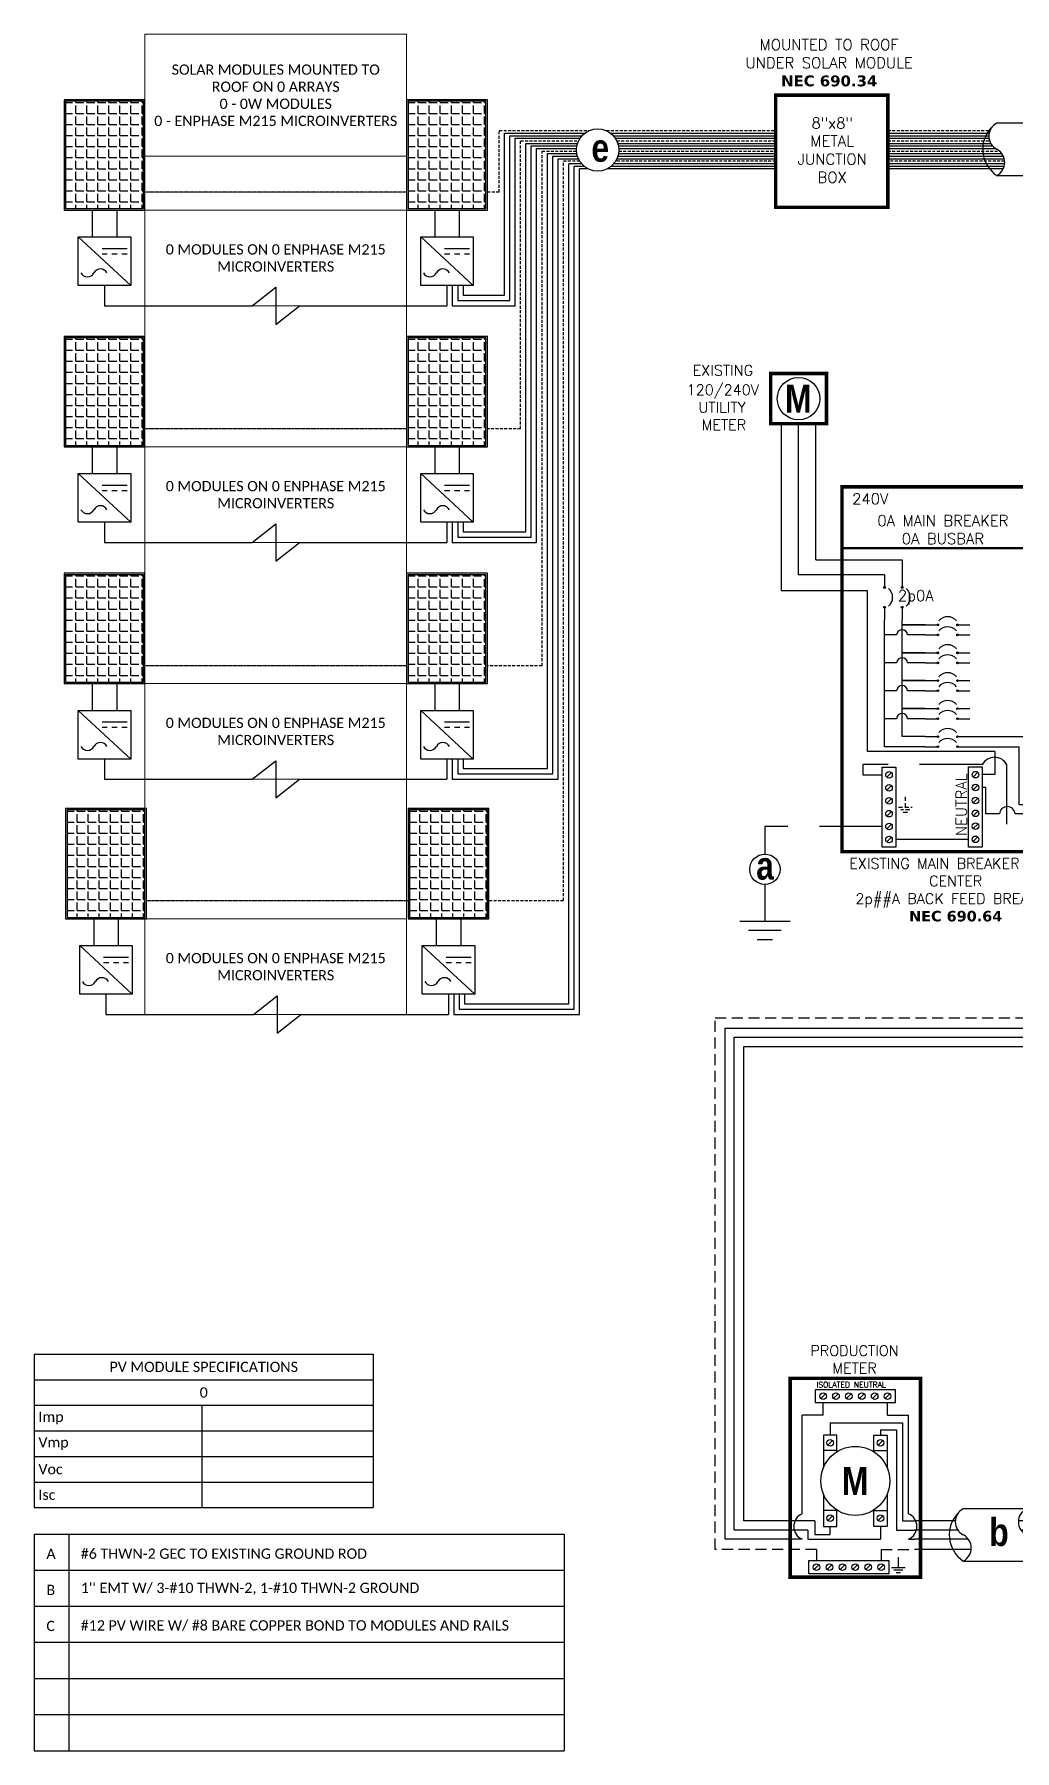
# Model space of a CAD drawing. Header units: feet. Extents: x 24455 to 25064, y 15295 to 15879.
# Drawn here: x 24455 to 24786, y 15295 to 15873 of the extents above; entities that cross this region are included whole.
import ezdxf

# ---------------------------------------------------------------- set-up
doc = ezdxf.new("R2010")
doc.units = ezdxf.units.FT
doc.header["$MEASUREMENT"] = 0
doc.linetypes.add('HIDDEN', pattern=[0.375, 0.25, -0.125])
for name, color, linetype in [('ONE LINE BLOCKS', 7, 'Continuous'), ('TABLES', 7, 'Continuous'), ('TEXT', 7, 'Continuous'), ('Z - TITLEBLOCK TXT', 7, 'Continuous')]:
    doc.layers.add(name, color=color, linetype=linetype)
doc.styles.add('ONE LINE TXT', font='techb___.ttf')
doc.styles.get("Standard").update_dxf_attribs({"font": 'simplex.shx'})

# ---------------------------------------------------------------- blocks, each defined once
blk = doc.blocks.new('*T9')
at = {"layer": 'Defpoints', "color": 8, "linetype": 'ByBlock', "lineweight": 0, "transparency": 16777216}
for p, q in [((0, 0), (88.16, 0)), ((0, 0), (0, -330.21)), ((88.16, 0), (88.16, -330.21)), ((0, -41.08), (88.16, -41.08)), ((0, -59.24), (88.16, -59.24)), ((0, -91.46), (88.16, -91.46)), ((0, -138.99), (88.16, -138.99)), ((0, -171.21), (88.16, -171.21)), ((0, -218.74), (88.16, -218.74)), ((0, -250.97), (88.16, -250.97)), ((0, -297.99), (88.16, -297.99)), ((0, -330.21), (88.16, -330.21))]:
    blk.add_line(p, q, dxfattribs=at)
at = {"color": 0, "linetype": 'Continuous', "transparency": 16777216, "char_height": 3.4544, "width": 83.574, "attachment_point": 5}
for s, insert in [('{\\fCalibri|b0|i0|c0;SOLAR MODULES MOUNTED TO ROOF ON 0 ARRAYS^J0 - 0W MODULES^J0 - ENPHASE M215 MICROINVERTERS', (44.08, -20.54)), ('{\\fCalibri|b0|i0|c0;', (44.08, -50.16)), ('{\\fCalibri|b0|i0|c0;0 MODULES ON 0 ENPHASE M215 MICROINVERTERS', (44.08, -75.35)), ('{\\fCalibri|b0|i0|c0;', (44.08, -115.23)), ('{\\fCalibri|b0|i0|c0;0 MODULES ON 0 ENPHASE M215 MICROINVERTERS', (44.08, -155.1)), ('{\\fCalibri|b0|i0|c0;', (44.08, -194.98)), ('{\\fCalibri|b0|i0|c0;0 MODULES ON 0 ENPHASE M215 MICROINVERTERS', (44.08, -234.86)), ('{\\fCalibri|b0|i0|c0;', (44.08, -274.48)), ('{\\fCalibri|b0|i0|c0;0 MODULES ON 0 ENPHASE M215 MICROINVERTERS', (44.08, -314.1))]:
    blk.add_mtext(s, dxfattribs=dict(at, insert=insert))
blk = doc.blocks.new('M_MAIN BREAKER')
at = {"layer": 'ONE LINE BLOCKS', "linetype": 'Continuous'}
h = blk.add_hatch(color=1, dxfattribs=at)
h.dxf.hatch_style = 1
edge = h.paths.add_edge_path()
edge.add_arc((-12.42, 14.12), 0.0515, 0, 360)
h = blk.add_hatch(color=1, dxfattribs=at)
h.dxf.hatch_style = 1
edge = h.paths.add_edge_path()
edge.add_arc((-11.37, 14.12), 0.0515, 0, 360)
h = blk.add_hatch(color=1, dxfattribs=at)
h.dxf.hatch_style = 1
edge = h.paths.add_edge_path()
edge.add_arc((-12.42, 12.94), 0.0515, 0, 360)
h = blk.add_hatch(color=1, dxfattribs=at)
h.dxf.hatch_style = 1
edge = h.paths.add_edge_path()
edge.add_arc((-11.37, 12.94), 0.0515, 0, 360)
h = blk.add_hatch(color=1, dxfattribs=at)
h.dxf.hatch_style = 1
edge = h.paths.add_edge_path()
edge.add_arc((-9.24, 11.89), 0.0515, 0, 360)
h = blk.add_hatch(color=1, dxfattribs=at)
h.dxf.hatch_style = 1
edge = h.paths.add_edge_path()
edge.add_arc((-9.24, 11.29), 0.0515, 0, 360)
h = blk.add_hatch(color=1, dxfattribs=at)
h.dxf.hatch_style = 1
edge = h.paths.add_edge_path()
edge.add_arc((-8.06, 11.89), 0.0515, 0, 360)
h = blk.add_hatch(color=1, dxfattribs=at)
h.dxf.hatch_style = 1
edge = h.paths.add_edge_path()
edge.add_arc((-8.06, 11.29), 0.0515, 0, 360)
h = blk.add_hatch(color=1, dxfattribs=at)
h.dxf.hatch_style = 1
edge = h.paths.add_edge_path()
edge.add_arc((-9.24, 10.22), 0.0515, 0, 360)
h = blk.add_hatch(color=1, dxfattribs=at)
h.dxf.hatch_style = 1
edge = h.paths.add_edge_path()
edge.add_arc((-8.06, 10.22), 0.0515, 0, 360)
h = blk.add_hatch(color=1, dxfattribs=at)
h.dxf.hatch_style = 1
edge = h.paths.add_edge_path()
edge.add_arc((-9.24, 9.62), 0.0515, 0, 360)
h = blk.add_hatch(color=1, dxfattribs=at)
h.dxf.hatch_style = 1
edge = h.paths.add_edge_path()
edge.add_arc((-8.06, 9.62), 0.0515, 0, 360)
h = blk.add_hatch(color=1, dxfattribs=at)
h.dxf.hatch_style = 1
edge = h.paths.add_edge_path()
edge.add_arc((-9.24, 8.56), 0.0515, 0, 360)
h = blk.add_hatch(color=1, dxfattribs=at)
h.dxf.hatch_style = 1
edge = h.paths.add_edge_path()
edge.add_arc((-8.06, 8.56), 0.0515, 0, 360)
h = blk.add_hatch(color=1, dxfattribs=at)
h.dxf.hatch_style = 1
edge = h.paths.add_edge_path()
edge.add_arc((-9.24, 7.96), 0.0515, 0, 360)
h = blk.add_hatch(color=1, dxfattribs=at)
h.dxf.hatch_style = 1
edge = h.paths.add_edge_path()
edge.add_arc((-8.06, 7.96), 0.0515, 0, 360)
h = blk.add_hatch(color=1, dxfattribs=at)
h.dxf.hatch_style = 1
edge = h.paths.add_edge_path()
edge.add_arc((-9.24, 6.89), 0.0515, 0, 360)
h = blk.add_hatch(color=1, dxfattribs=at)
h.dxf.hatch_style = 1
edge = h.paths.add_edge_path()
edge.add_arc((-9.24, 6.29), 0.0515, 0, 360)
h = blk.add_hatch(color=1, dxfattribs=at)
h.dxf.hatch_style = 1
edge = h.paths.add_edge_path()
edge.add_arc((-8.06, 6.89), 0.0515, 0, 360)
h = blk.add_hatch(color=1, dxfattribs=at)
h.dxf.hatch_style = 1
edge = h.paths.add_edge_path()
edge.add_arc((-8.06, 6.29), 0.0515, 0, 360)
h = blk.add_hatch(color=1, dxfattribs=at)
h.dxf.hatch_style = 1
edge = h.paths.add_edge_path()
edge.add_arc((-9.24, 5.22), 0.0515, 0, 360)
h = blk.add_hatch(color=1, dxfattribs=at)
h.dxf.hatch_style = 1
edge = h.paths.add_edge_path()
edge.add_arc((-8.06, 5.22), 0.0515, 0, 360)
h = blk.add_hatch(color=1, dxfattribs=at)
h.dxf.hatch_style = 1
edge = h.paths.add_edge_path()
edge.add_arc((-9.24, 4.62), 0.0515, 0, 360)
h = blk.add_hatch(color=1, dxfattribs=at)
h.dxf.hatch_style = 1
edge = h.paths.add_edge_path()
edge.add_arc((-8.06, 4.62), 0.0515, 0, 360)
at = {"color": 7, "linetype": 'Continuous'}
for p, q in [((-3.67, 1.71), (-3.67, 5.22)), ((0, 1.71), (-3.67, 1.71))]:
    blk.add_line(p, q, dxfattribs=at)
at = {"color": 10, "linetype": 'Continuous'}
for p, q in [((-4.38, 1.15), (-4.38, 4.62)), ((-3.66, 4.62), (-3.66, 4.62)), ((-3.66, 4.62), (-3.66, 4.62)), ((0, 1.15), (-4.38, 1.15))]:
    blk.add_line(p, q, dxfattribs=at)
at = {"color": 253, "linetype": 'Continuous'}
for p, q in [((-6.38, 2.18), (-6.59, 2.18)), ((-6.38, 0.61), (-6.38, 2.18)), ((-5.56, 0.61), (-6.38, 0.61)), ((0, 0.61), (-4.63, 0.61))]:
    blk.add_line(p, q, dxfattribs=at)
at = {"color": 7, "linetype": 'Continuous'}
blk.add_circle((-19.56, -2.7), 0.906, dxfattribs=at)
at = {"color": 253, "linetype": 'Continuous'}
blk.add_arc((-5.09, 0.58), 0.468, 3.2819, 176.7181, dxfattribs=at)
at = {"layer": 'ONE LINE BLOCKS', "lineweight": 50}
for p, q in [((-19.22, 23.9), (-19.22, 26.89)), ((-19.22, 26.89), (-15.88, 26.89)), ((-15.88, 26.89), (-15.88, 23.9)), ((-15.88, 23.9), (-19.22, 23.9)), ((-14.96, 16.47), (-2.64, 16.47))]:
    blk.add_line(p, q, dxfattribs=at)
at = {"layer": 'ONE LINE BLOCKS', "lineweight": 50, "const_width": 0.21}
for points in [[(-19.22, 23.9), (-19.22, 26.89), (-15.88, 26.89), (-15.88, 23.9)], [(-14.96, -1.65), (-14.96, 20.13), (-2.64, 20.13), (-2.64, -1.65)]]:
    blk.add_lwpolyline(points, close=True, dxfattribs=at)
at = {"layer": 'TEXT', "color": 92, "linetype": 'HIDDEN', "ltscale": 15}
for p, q in [((-13.72, 3.55), (-13.72, 2.94)), ((-6.58, 3.55), (-13.72, 3.55)), ((-5.12, 0), (-5.12, 3.55)), ((-13.72, 2.94), (-12.56, 2.94)), ((0, 0), (-5.12, 0)), ((-12.56, -0.15), (-19.56, -0.15)), ((-19.56, -0.15), (-19.56, -1.8)), ((-19.56, -3.61), (-19.56, -5.8))]:
    blk.add_line(p, q, dxfattribs=at)
at = {"layer": 'TEXT', "color": 92, "linetype": 'Continuous', "ltscale": 15}
blk.add_line((-7.4, -0.92), (-11.75, -0.92), dxfattribs=at)
at = {"layer": 'TEXT', "color": 92, "linetype": 'HIDDEN', "flags": 128}
for points in [[(-11.18, 1.63), (-11.18, 1.01)], [(-11.59, 1.01), (-10.77, 1.01)], [(-10.91, 0.85), (-11.45, 0.85)], [(-11.05, 0.7), (-11.31, 0.7)]]:
    blk.add_lwpolyline(points, dxfattribs=at)
at = {"layer": 'TEXT', "color": 92, "linetype": 'Continuous', "ltscale": 4, "flags": 128}
for points in [[(-21.06, -5.8), (-18.06, -5.8)], [(-18.58, -6.36), (-20.54, -6.36)], [(-19.1, -6.91), (-20.02, -6.91)]]:
    blk.add_lwpolyline(points, dxfattribs=at)
at = {"layer": 'TEXT', "linetype": 'Continuous'}
blk.add_circle((-17.55, 25.39), 1.27, dxfattribs=at)
at = {"layer": 'TEXT', "color": 92, "linetype": 'Continuous', "ltscale": 0.3}
blk.add_arc((-5.85, 3.16), 0.824, 27.6639, 152.3361, dxfattribs=at)
at = {"layer": 'Z - TITLEBLOCK TXT', "color": 253, "linetype": 'Continuous'}
for p, q in [((-18.57, 13.92), (-18.57, 23.9)), ((-13.44, 13.92), (-18.57, 13.92)), ((-13.44, 4.34), (-13.44, 13.92)), ((-5.83, 4.34), (-13.44, 4.34)), ((-5.83, 4.34), (-5.83, 2.95)), ((-5.83, 2.95), (-6.59, 2.95))]:
    blk.add_line(p, q, dxfattribs=at)
at = {"layer": 'Z - TITLEBLOCK TXT', "color": 10, "linetype": 'Continuous'}
for p, q in [((-17.55, 14.87), (-17.55, 23.9)), ((-12.42, 14.87), (-17.55, 14.87)), ((-12.42, 4.62), (-12.42, 12.2)), ((-11.7, 11.29), (-12.42, 11.29)), ((-9.99, 11.29), (-11.04, 11.29)), ((-11.7, 9.62), (-12.42, 9.62)), ((-9.99, 9.62), (-11.04, 9.62)), ((-11.7, 7.96), (-12.42, 7.96)), ((-9.99, 7.96), (-11.04, 7.96)), ((-11.7, 6.29), (-12.42, 6.29)), ((-9.99, 6.29), (-11.04, 6.29)), ((-9.99, 4.62), (-12.42, 4.62)), ((-7.32, 4.62), (-4.38, 4.62))]:
    blk.add_line(p, q, dxfattribs=at)
at = {"layer": 'Z - TITLEBLOCK TXT', "color": 7, "linetype": 'Continuous'}
for p, q in [((-16.52, 15.77), (-16.52, 23.9)), ((-16.52, 15.77), (-11.37, 15.77)), ((-11.37, 15.77), (-11.37, 14.87)), ((-11.37, 11.89), (-11.37, 12.2)), ((-11.37, 10.22), (-11.37, 11.89)), ((-11.37, 11.89), (-9.99, 11.89)), ((-9.99, 11.89), (-11.37, 11.89)), ((-11.37, 8.56), (-11.37, 10.22)), ((-11.37, 10.22), (-9.99, 10.22)), ((-9.99, 10.22), (-11.37, 10.22)), ((-11.37, 6.89), (-11.37, 8.56)), ((-11.37, 8.56), (-9.99, 8.56)), ((-9.99, 8.56), (-11.37, 8.56)), ((-11.37, 5.22), (-11.37, 6.89)), ((-11.37, 6.89), (-9.99, 6.89)), ((-9.99, 6.89), (-11.37, 6.89)), ((-9.99, 5.22), (-11.37, 5.22)), ((-7.32, 5.22), (-3.67, 5.22))]:
    blk.add_line(p, q, dxfattribs=at)
at = {"layer": 'Z - TITLEBLOCK TXT', "color": 1, "linetype": 'Continuous'}
for p, q in [((-12.56, -1.38), (-12.56, 3.4)), ((-12.56, 3.4), (-11.75, 3.4)), ((-11.75, 3.4), (-11.75, -1.38)), ((-7.4, -1.37), (-7.4, 3.41)), ((-7.4, 3.41), (-6.59, 3.41)), ((-6.59, 3.41), (-6.59, -1.37)), ((-11.75, -1.38), (-12.56, -1.38)), ((-6.59, -1.37), (-7.4, -1.37))]:
    blk.add_line(p, q, dxfattribs=at)
at = {"layer": 'Z - TITLEBLOCK TXT', "color": 4, "linetype": 'Continuous'}
for p, q in [((-12.01, 3.07), (-12.29, 2.8)), ((-6.85, 3.09), (-7.13, 2.81)), ((-12.01, 2.3), (-12.29, 2.03)), ((-6.85, 2.32), (-7.13, 2.04)), ((-12.01, 1.53), (-12.29, 1.25)), ((-6.85, 1.55), (-7.13, 1.27)), ((-12.01, 0.76), (-12.29, 0.48)), ((-6.85, 0.78), (-7.13, 0.5)), ((-6.85, 0), (-7.13, -0.27)), ((-12.01, -0.01), (-12.29, -0.29)), ((-12.01, -0.78), (-12.29, -1.06)), ((-6.85, -0.77), (-7.13, -1.04))]:
    blk.add_line(p, q, dxfattribs=at)
at = {"layer": 'Z - TITLEBLOCK TXT', "color": 1, "linetype": 'Continuous', "flags": 128}
for points in [[(-12.42, 14.87), (-12.42, 14.12)], [(-12.42, 14.87), (-12.42, 14.12)], [(-11.37, 14.87), (-11.37, 14.12)], [(-11.37, 14.87), (-11.37, 14.12)], [(-12.42, 12.94), (-12.42, 12.2)], [(-11.37, 12.94), (-11.37, 12.2)], [(-9.99, 11.89), (-9.24, 11.89)], [(-9.99, 11.89), (-9.24, 11.89)], [(-9.99, 11.29), (-9.24, 11.29)], [(-9.99, 11.29), (-9.24, 11.29)], [(-8.06, 11.89), (-7.32, 11.89)], [(-8.06, 11.29), (-7.32, 11.29)], [(-9.99, 10.22), (-9.24, 10.22)], [(-9.99, 10.22), (-9.24, 10.22)], [(-9.99, 9.62), (-9.24, 9.62)], [(-9.99, 9.62), (-9.24, 9.62)], [(-8.06, 10.22), (-7.32, 10.22)], [(-8.06, 9.62), (-7.32, 9.62)], [(-9.99, 8.56), (-9.24, 8.56)], [(-9.99, 8.56), (-9.24, 8.56)], [(-8.06, 8.56), (-7.32, 8.56)], [(-9.99, 7.96), (-9.24, 7.96)], [(-9.99, 7.96), (-9.24, 7.96)], [(-8.06, 7.96), (-7.32, 7.96)], [(-9.99, 6.89), (-9.24, 6.89)], [(-9.99, 6.89), (-9.24, 6.89)], [(-9.99, 6.29), (-9.24, 6.29)], [(-9.99, 6.29), (-9.24, 6.29)], [(-8.06, 6.89), (-7.32, 6.89)], [(-8.06, 6.29), (-7.32, 6.29)], [(-9.99, 5.22), (-9.24, 5.22)], [(-9.99, 5.22), (-9.24, 5.22)], [(-8.06, 5.22), (-7.32, 5.22)], [(-9.99, 4.62), (-9.24, 4.62)], [(-9.99, 4.62), (-9.24, 4.62)], [(-8.06, 4.62), (-7.32, 4.62)]]:
    blk.add_lwpolyline(points, dxfattribs=at)
at = {"layer": 'Z - TITLEBLOCK TXT', "color": 1, "linetype": 'Continuous'}
for centre in [(-12.42, 14.12), (-11.37, 14.12), (-12.42, 12.94), (-11.37, 12.94), (-9.24, 11.89), (-9.24, 11.29), (-8.06, 11.89), (-8.06, 11.29), (-9.24, 10.22), (-8.06, 10.22), (-9.24, 9.62), (-8.06, 9.62), (-9.24, 8.56), (-8.06, 8.56), (-9.24, 7.96), (-8.06, 7.96), (-9.24, 6.89), (-9.24, 6.29), (-8.06, 6.89), (-8.06, 6.29), (-9.24, 5.22), (-8.06, 5.22), (-9.24, 4.62), (-8.06, 4.62)]:
    blk.add_circle(centre, 0.0515, dxfattribs=at)
at = {"layer": 'Z - TITLEBLOCK TXT', "color": 4, "linetype": 'Continuous'}
for centre in [(-12.15, 2.94), (-6.99, 2.95), (-12.15, 2.16), (-6.99, 2.18), (-12.15, 1.39), (-6.99, 1.41), (-12.15, 0.62), (-12.15, -0.15), (-6.99, 0.64), (-6.99, -0.13), (-12.15, -0.92), (-6.99, -0.91)]:
    blk.add_circle(centre, 0.197, dxfattribs=at)
at = {"layer": 'Z - TITLEBLOCK TXT', "color": 1, "linetype": 'Continuous'}
for centre, start, end in [((-12.63, 13.53), 310.3392, 49.6608), ((-11.58, 13.53), 310.3392, 49.6608), ((-8.65, 11.68), 40.3392, 139.6608), ((-8.65, 11.08), 40.3392, 139.6608), ((-8.65, 10.01), 40.3392, 139.6608), ((-8.65, 9.41), 40.3392, 139.6608), ((-8.65, 8.34), 40.3392, 139.6608), ((-8.65, 7.75), 40.3392, 139.6608), ((-8.65, 6.68), 40.3392, 139.6608), ((-8.65, 6.08), 40.3392, 139.6608), ((-8.65, 5.01), 40.3392, 139.6608), ((-8.65, 4.41), 40.3392, 139.6608)]:
    blk.add_arc(centre, 0.697, start, end, dxfattribs=at)
at = {"layer": 'Z - TITLEBLOCK TXT', "color": 10, "linetype": 'Continuous'}
for centre in [(-11.37, 11.27), (-11.37, 9.6), (-11.37, 7.94), (-11.37, 6.27)]:
    blk.add_arc(centre, 0.332, 3.2937, 176.7063, dxfattribs=at)
at = {"layer": 'TABLES', "color": 1, "linetype": 'Continuous'}
blk.add_text('NEUTRAL', height=0.648, rotation=90, dxfattribs=at).set_placement((-7.51, -0.72))
at = {"layer": 'TEXT', "color": 1}
for s, p in [('EXISTING', (-23.87, 26.77)), ('120/240V', (-24.23, 25.6)), ('UTILITY', (-23.53, 24.56)), ('METER', (-23.34, 23.51))]:
    blk.add_text(s, height=0.628, dxfattribs=at).set_placement(p)
at = {"layer": 'TEXT', "color": 1, "attachment_point": 5}
for s, width, gutter_width, heights, insert, char_height in [('240V', 0.1481, 0.75, [0], (-13.27, 19.41), 0.648), ('1∅', 0.1481, 0.75, [0], (-3.58, 19.41), 0.648), ('0A MAIN BREAKER\\P0A BUSBAR', 11.199, 0.75, [0], (-8.93, 17.57), 0.648), ('2p0A', 0.1481, 0.75, [0], (-10.55, 13.53), 0.648), ('EXISTING MAIN BREAKER LOAD CENTER\\P2p##A BACK FEED BREAKER\\P{\\fVerdana|b1|i0|c0|p34;NEC 690.64}', 14.144, 7.17, [12.8], (-8.17, -3.93), 0.6278)]:
    blk.add_mtext_dynamic_manual_height_columns(s, width=width, gutter_width=gutter_width, heights=heights, dxfattribs=dict(at, insert=insert, char_height=char_height))
at = {"layer": 'Z - TITLEBLOCK TXT', "color": 253, "linetype": 'Continuous', "style": 'ONE LINE TXT'}
blk.add_text('M', height=1.66, dxfattribs=at).set_placement((-18.36, 24.56))
at = {"layer": 'Z - TITLEBLOCK TXT', "color": 1, "linetype": 'Continuous', "insert": (-20.08, -1.65), "char_height": 1.6624, "attachment_point": 1, "style": 'ONE LINE TXT'}
blk.add_mtext_dynamic_manual_height_columns('{\\W1;\\C256;a}', width=0.1385, gutter_width=2.13, heights=[0], dxfattribs=at)
blk = doc.blocks.new('*U10')
at = {"color": 155, "true_color": 0x647190}
blk.add_blockref('M_MAIN BREAKER', (0, 0), dxfattribs=at)
blk = doc.blocks.new('*U6')
at = {"color": 7, "linetype": 'Continuous'}
for p, q in [((6.67, 2.43), (2.91, 2.43)), ((2.44, 1.71), (0, 1.71)), ((9.57, 1.71), (6.2, 1.71)), ((2.91, -0.69), (6.67, -0.69))]:
    blk.add_line(p, q, dxfattribs=at)
at = {"color": 10, "linetype": 'Continuous'}
for p, q in [((2.59, 1.15), (0, 1.15)), ((9.57, 1.15), (6.35, 1.15))]:
    blk.add_line(p, q, dxfattribs=at)
at = {"color": 253, "linetype": 'Continuous'}
for p, q in [((3.21, 0.61), (0, 0.61)), ((9.57, 0.61), (6.97, 0.61))]:
    blk.add_line(p, q, dxfattribs=at)
at = {"color": 7, "linetype": 'Continuous'}
for centre, start, end in [((3.94, 0.87), 133.9732, 236.4265), ((5.63, 0.87), 313.9732, 56.4265)]:
    blk.add_arc(centre, 1.87, start, end, dxfattribs=at)
at = {"layer": 'TEXT', "color": 92, "linetype": 'HIDDEN', "ltscale": 15}
for p, q in [((3.37, 0), (0, 0)), ((9.57, 0), (7.14, 0))]:
    blk.add_line(p, q, dxfattribs=at)
at = {"layer": 'Z - TITLEBLOCK TXT', "linetype": 'Continuous'}
for centre, start, end in [((3.31, 1.65), 117.6639, 242.3361), ((7.08, 1.65), 117.6639, 242.3361), ((2.5, 0.09), 297.6639, 62.3361), ((6.26, 0.09), 297.6639, 62.3361)]:
    blk.add_arc(centre, 0.882, start, end, dxfattribs=at)
blk = doc.blocks.new('*T7')
at = {"layer": 'Z - TITLEBLOCK TXT', "color": 0, "lineweight": -2, "transparency": 16777216}
for p, q in [((0, 0), (114.19, 0)), ((0, 0), (0, -51.69)), ((114.19, 0), (114.19, -51.69)), ((0, -8.62), (114.19, -8.62)), ((0, -17.23), (114.19, -17.23)), ((56.41, -17.23), (56.41, -51.69)), ((0, -25.85), (114.19, -25.85)), ((0, -34.46), (114.19, -34.46)), ((0, -43.08), (114.19, -43.08)), ((0, -51.69), (114.19, -51.69))]:
    blk.add_line(p, q, dxfattribs=at)
at = {"layer": 'Z - TITLEBLOCK TXT', "color": 0, "linetype": 'Continuous', "transparency": 16777216, "char_height": 3.4544}
for s, insert, width, attachment_point in [('{\\fCalibri|b0|i0|c0;PV MODULE SPECIFICATIONS', (57.09, -4.31), 111.433, 5), ('{\\fCalibri|b0|i0|c0;0', (57.09, -12.92), 111.433, 5), ('{\\fCalibri|b0|i0|c0;Imp', (1.38, -21.54), 53.6551, 4), ('{\\fCalibri|b0|i0|c0;', (57.78, -21.54), 55.0254, 4), ('{\\fCalibri|b0|i0|c0;Vmp', (1.38, -30.15), 53.6551, 4), ('{\\fCalibri|b0|i0|c0;', (57.78, -30.15), 55.0254, 4), ('{\\fCalibri|b0|i0|c0;Voc', (1.38, -38.77), 53.6551, 4), ('{\\fCalibri|b0|i0|c0;', (57.78, -38.77), 55.0254, 4), ('{\\fCalibri|b0|i0|c0;Isc', (1.38, -47.39), 53.6551, 4), ('{\\fCalibri|b0|i0|c0;', (57.78, -47.39), 55.0254, 4)]:
    blk.add_mtext(s, dxfattribs=dict(at, insert=insert, width=width, attachment_point=attachment_point))
blk = doc.blocks.new('*T8')
at = {"linetype": 'ByBlock', "lineweight": -2, "transparency": 16777216}
for p, q in [((0, 0), (178.52, 0)), ((0, 0), (0, -72.97)), ((11.58, 0), (11.58, -72.97)), ((178.52, 0), (178.52, -72.97)), ((0, -12.11), (178.52, -12.11)), ((0, -24.28), (178.52, -24.28)), ((0, -36.46), (178.52, -36.46)), ((0, -48.64), (178.52, -48.64)), ((0, -60.81), (178.52, -60.81)), ((0, -72.97), (178.52, -72.97))]:
    blk.add_line(p, q, dxfattribs=at)
at = {"color": 0, "linetype": 'Continuous', "transparency": 16777216, "char_height": 3.4544, "attachment_point": 7}
for s, insert, width in [('{\\fCalibri|b0|i0|c0;A', (4.06, -8.36), 3.4544), ('{\\fCalibri|b0|i0|c0;#6 THWN-2 GEC TO EXISTING GROUND ROD', (15.65, -8.36), 158.8095), ('{\\fCalibri|b0|i0|c0;B', (4.06, -20.53), 3.4544), ("{\\fCalibri|b0|i0|c0;1'' EMT W/ 3-#10 THWN-2, 1-#10 THWN-2 GROUND", (15.65, -20.53), 158.8095), ('{\\fCalibri|b0|i0|c0;#12 PV WIRE W/ #8 BARE COPPER BOND TO MODULES AND RAILS', (15.65, -32.71), 158.8095), ('{\\fCalibri|b0|i0|c0;C', (4.06, -32.71), 3.4544), ('{\\fCalibri|b0|i0|c0;', (4.06, -44.89), 3.4544), ('{\\fCalibri|b0|i0|c0;', (15.65, -44.89), 158.8095), ('{\\fCalibri|b0|i0|c0;', (4.06, -57.06), 3.4544), ('{\\fCalibri|b0|i0|c0;', (15.65, -57.06), 158.8095), ('{\\fCalibri|b0|i0|c0;', (4.06, -69.22), 3.4544), ('{\\fCalibri|b0|i0|c0;', (15.65, -69.22), 158.8095)]:
    blk.add_mtext(s, dxfattribs=dict(at, insert=insert, width=width))

msp = doc.modelspace()

# ---------------------------------------------------------------- hatches: boundary and pattern name
at = {"layer": 'ONE LINE BLOCKS', "linetype": 'Continuous'}
h = msp.add_hatch(dxfattribs=at)
h.set_pattern_fill('ANGLE', color=256, scale=13.54666)
h.set_pattern_definition([(0, (24528.955, 3832.2525), (0, 3.7253315), [2.709332, -1.0159995]), (90, (24528.955, 3832.2525), (-3.7253315, 2e-16), [2.709332, -1.0159995])])
h.paths.add_polyline_path([(24465.94, 15850.55), (24465.94, 15814.37), (24492.18, 15814.37), (24492.18, 15850.55)])
h = msp.add_hatch(dxfattribs=at)
h.set_pattern_fill('ANGLE', color=256, scale=13.54666)
h.set_pattern_definition([(0, (24644.3747, 3832.2525), (0, 3.7253315), [2.709332, -1.0159995]), (90, (24644.3747, 3832.2525), (-3.7253315, 2e-16), [2.709332, -1.0159995])])
h.paths.add_polyline_path([(24581.36, 15850.55), (24581.36, 15814.37), (24607.6, 15814.37), (24607.6, 15850.55)])
h = msp.add_hatch(dxfattribs=at)
h.set_pattern_fill('ANGLE', color=256, scale=13.54666)
h.set_pattern_definition([(0, (24528.955, 3752.4993), (0, 3.7253315), [2.709332, -1.0159995]), (90, (24528.955, 3752.4993), (-3.7253315, 2e-16), [2.709332, -1.0159995])])
h.paths.add_polyline_path([(24465.94, 15770.8), (24465.94, 15734.61), (24492.18, 15734.61), (24492.18, 15770.8)])
h = msp.add_hatch(dxfattribs=at)
h.set_pattern_fill('ANGLE', color=256, scale=13.54666)
h.set_pattern_definition([(0, (24644.3747, 3752.4993), (0, 3.7253315), [2.709332, -1.0159995]), (90, (24644.3747, 3752.4993), (-3.7253315, 2e-16), [2.709332, -1.0159995])])
h.paths.add_polyline_path([(24581.36, 15770.8), (24581.36, 15734.61), (24607.6, 15734.61), (24607.6, 15770.8)])
h = msp.add_hatch(dxfattribs=at)
h.set_pattern_fill('ANGLE', color=256, scale=13.54666)
h.set_pattern_definition([(0, (24528.955, 3672.7462), (0, 3.7253315), [2.709332, -1.0159995]), (90, (24528.955, 3672.7462), (-3.7253315, 2e-16), [2.709332, -1.0159995])])
h.paths.add_polyline_path([(24465.94, 15691.04), (24465.94, 15654.86), (24492.18, 15654.86), (24492.18, 15691.04)])
h = msp.add_hatch(dxfattribs=at)
h.set_pattern_fill('ANGLE', color=256, scale=13.54666)
h.set_pattern_definition([(0, (24644.3747, 3672.7462), (0, 3.7253315), [2.709332, -1.0159995]), (90, (24644.3747, 3672.7462), (-3.7253315, 2e-16), [2.709332, -1.0159995])])
h.paths.add_polyline_path([(24581.36, 15691.04), (24581.36, 15654.86), (24607.6, 15654.86), (24607.6, 15691.04)])
h = msp.add_hatch(dxfattribs=at)
h.set_pattern_fill('ANGLE', color=256, scale=13.54666)
h.set_pattern_definition([(0, (24529.464, 3593.502), (0, 3.7253315), [2.709332, -1.0159995]), (90, (24529.464, 3593.502), (-3.7253315, 2e-16), [2.709332, -1.0159995])])
h.paths.add_polyline_path([(24466.45, 15611.8), (24466.45, 15575.62), (24492.69, 15575.62), (24492.69, 15611.8)])
h = msp.add_hatch(dxfattribs=at)
h.set_pattern_fill('ANGLE', color=256, scale=13.54666)
h.set_pattern_definition([(0, (24644.8838, 3593.502), (0, 3.7253315), [2.709332, -1.0159995]), (90, (24644.8838, 3593.502), (-3.7253315, 2e-16), [2.709332, -1.0159995])])
h.paths.add_polyline_path([(24581.87, 15611.8), (24581.87, 15575.62), (24608.11, 15575.62), (24608.11, 15611.8)])

# ---------------------------------------------------------------- linework, layer by layer
at = {"color": 7, "linetype": 'Continuous'}
for p, q in [((24800.98, 15843.18), (24779.74, 15843.18)), ((24779.74, 15825.55), (24800.98, 15825.55)), ((24694.48, 15532.09), (24983.3, 15532.09)), ((24694.48, 15372.32), (24694.48, 15532.09)), ((24723.63, 15405.35), (24723.63, 15401.15)), ((24723.63, 15405.35), (24747.96, 15405.35)), ((24747.96, 15405.35), (24747.96, 15372.32)), ((24718.44, 15372.32), (24694.48, 15372.32)), ((24718.44, 15372.32), (24718.44, 15367.73)), ((24723.63, 15367.73), (24723.63, 15370.39)), ((24747.96, 15372.32), (24752.06, 15372.32)), ((24718.44, 15367.73), (24723.63, 15367.73))]:
    msp.add_line(p, q, dxfattribs=at)
at = {"color": 253, "linetype": 'Continuous'}
for p, q in [((24613.88, 15785.24), (24613.88, 15839.79)), ((24613.88, 15839.79), (24640.88, 15839.79)), ((24649.63, 15839.79), (24705.26, 15839.79)), ((24743.04, 15839.79), (24777.18, 15839.79)), ((24621.09, 15836.34), (24638.46, 15836.34)), ((24621.09, 15705.49), (24621.09, 15836.34)), ((24628.3, 15832.9), (24638.23, 15832.9)), ((24628.3, 15625.73), (24628.3, 15832.9)), ((24652.05, 15836.34), (24705.26, 15836.34)), ((24652.29, 15832.9), (24705.26, 15832.9)), ((24743.04, 15836.34), (24777.7, 15836.34)), ((24743.04, 15832.9), (24781.44, 15832.9)), ((24639.87, 15829.46), (24635.51, 15829.46)), ((24635.51, 15546.49), (24635.51, 15829.46)), ((24705.26, 15829.46), (24650.64, 15829.46)), ((24782.38, 15829.46), (24743.04, 15829.46)), ((24599.89, 15785.24), (24613.88, 15785.24)), ((24599.89, 15705.49), (24621.09, 15705.49)), ((24599.89, 15625.73), (24628.3, 15625.73)), ((24600.4, 15546.49), (24635.51, 15546.49)), ((24688.27, 15538.31), (24977.08, 15538.31)), ((24688.27, 15366.11), (24688.27, 15538.31)), ((24721.21, 15407.95), (24721.21, 15412.04)), ((24742.96, 15407.95), (24742.96, 15412.04)), ((24721.21, 15407.95), (24714.14, 15407.95)), ((24714.14, 15374.72), (24714.14, 15407.95)), ((24742.96, 15407.95), (24750.02, 15407.95)), ((24750.02, 15374.72), (24750.02, 15407.95)), ((24714.14, 15366.11), (24688.27, 15366.11)), ((24750.02, 15366.11), (24752.06, 15366.11))]:
    msp.add_line(p, q, dxfattribs=at)
at = {"color": 10, "linetype": 'Continuous'}
for p, q in [((24615.69, 15783.44), (24615.69, 15838.93)), ((24615.69, 15838.93), (24639.95, 15838.93)), ((24650.56, 15838.93), (24705.26, 15838.93)), ((24743.04, 15838.93), (24777.07, 15838.93)), ((24622.89, 15835.48), (24638.24, 15835.48)), ((24622.89, 15703.69), (24622.89, 15835.48)), ((24630.1, 15832.04), (24638.43, 15832.04)), ((24630.1, 15623.93), (24630.1, 15832.04)), ((24652.08, 15832.04), (24705.26, 15832.04)), ((24652.27, 15835.48), (24705.26, 15835.48)), ((24743.04, 15835.48), (24778.31, 15835.48)), ((24743.04, 15832.04), (24781.95, 15832.04)), ((24640.76, 15828.6), (24637.31, 15828.6)), ((24637.31, 15544.69), (24637.31, 15828.6)), ((24705.26, 15828.6), (24649.75, 15828.6)), ((24782.21, 15828.6), (24743.04, 15828.6)), ((24598.09, 15783.44), (24615.69, 15783.44)), ((24598.09, 15703.69), (24622.89, 15703.69)), ((24598.09, 15623.93), (24630.1, 15623.93)), ((24598.6, 15544.69), (24637.31, 15544.69)), ((24691.31, 15535.27), (24980.12, 15535.27)), ((24691.31, 15369.15), (24691.31, 15535.27)), ((24740.54, 15402.97), (24740.54, 15401.15)), ((24740.54, 15402.97), (24745.98, 15402.97)), ((24745.98, 15402.97), (24745.98, 15369.15)), ((24716.11, 15369.15), (24691.31, 15369.15)), ((24716.11, 15369.15), (24716.11, 15366.11)), ((24740.54, 15370.39), (24740.54, 15366.11)), ((24745.98, 15369.15), (24752.06, 15369.15)), ((24716.11, 15366.11), (24740.54, 15366.11))]:
    msp.add_line(p, q, dxfattribs=at)
at = {"linetype": 'Continuous'}
for p, q in [((24617.49, 15781.64), (24617.49, 15838.06)), ((24617.49, 15838.06), (24639.29, 15838.06)), ((24651.22, 15838.06), (24705.26, 15838.06)), ((24743.04, 15838.06), (24777.12, 15838.06)), ((24624.7, 15834.62), (24638.13, 15834.62)), ((24624.7, 15701.88), (24624.7, 15834.62)), ((24652.38, 15834.62), (24705.26, 15834.62)), ((24743.04, 15834.62), (24779.3, 15834.62)), ((24631.9, 15831.18), (24638.76, 15831.18)), ((24631.9, 15622.13), (24631.9, 15831.18)), ((24642.11, 15827.74), (24639.11, 15827.74)), ((24639.11, 15542.89), (24639.11, 15827.74)), ((24705.26, 15827.74), (24648.41, 15827.74)), ((24651.75, 15831.18), (24705.26, 15831.18)), ((24743.04, 15831.18), (24782.25, 15831.18)), ((24781.88, 15827.74), (24743.04, 15827.74)), ((24474.91, 15813.86), (24474.91, 15804.85)), ((24483.22, 15813.86), (24483.22, 15804.85)), ((24590.33, 15813.86), (24590.33, 15804.85)), ((24598.63, 15813.86), (24598.63, 15804.85)), ((24470.24, 15804.85), (24487.89, 15804.85)), ((24470.24, 15788.46), (24470.24, 15804.85)), ((24470.24, 15804.85), (24487.89, 15788.46)), ((24487.89, 15804.85), (24487.89, 15788.46)), ((24585.66, 15804.85), (24603.3, 15804.85)), ((24585.66, 15788.46), (24585.66, 15804.85)), ((24585.66, 15804.85), (24603.3, 15788.46)), ((24603.3, 15804.85), (24603.3, 15788.46)), ((24487.89, 15788.46), (24470.24, 15788.46)), ((24603.3, 15788.46), (24585.66, 15788.46)), ((24596.28, 15781.64), (24617.49, 15781.64)), ((24474.91, 15734.1), (24474.91, 15725.09)), ((24483.22, 15734.1), (24483.22, 15725.09)), ((24590.33, 15734.1), (24590.33, 15725.09)), ((24598.63, 15734.1), (24598.63, 15725.09)), ((24470.24, 15725.09), (24487.89, 15725.09)), ((24470.24, 15708.7), (24470.24, 15725.09)), ((24470.24, 15725.09), (24487.89, 15708.7)), ((24487.89, 15725.09), (24487.89, 15708.7)), ((24585.66, 15725.09), (24603.3, 15725.09)), ((24585.66, 15708.7), (24585.66, 15725.09)), ((24585.66, 15725.09), (24603.3, 15708.7)), ((24603.3, 15725.09), (24603.3, 15708.7)), ((24487.89, 15708.7), (24470.24, 15708.7)), ((24603.3, 15708.7), (24585.66, 15708.7)), ((24596.28, 15701.88), (24624.7, 15701.88)), ((24474.91, 15654.35), (24474.91, 15645.34)), ((24483.22, 15654.35), (24483.22, 15645.34)), ((24590.33, 15654.35), (24590.33, 15645.34)), ((24598.63, 15654.35), (24598.63, 15645.34)), ((24470.24, 15645.34), (24487.89, 15645.34)), ((24470.24, 15628.95), (24470.24, 15645.34)), ((24470.24, 15645.34), (24487.89, 15628.95)), ((24487.89, 15645.34), (24487.89, 15628.95)), ((24585.66, 15645.34), (24603.3, 15645.34)), ((24585.66, 15628.95), (24585.66, 15645.34)), ((24585.66, 15645.34), (24603.3, 15628.95)), ((24603.3, 15645.34), (24603.3, 15628.95)), ((24487.89, 15628.95), (24470.24, 15628.95)), ((24603.3, 15628.95), (24585.66, 15628.95)), ((24596.28, 15622.13), (24631.9, 15622.13)), ((24475.42, 15575.11), (24475.42, 15566.1)), ((24483.72, 15575.11), (24483.72, 15566.1)), ((24590.84, 15575.11), (24590.84, 15566.1)), ((24599.14, 15575.11), (24599.14, 15566.1)), ((24470.75, 15566.1), (24488.39, 15566.1)), ((24470.75, 15549.7), (24470.75, 15566.1)), ((24470.75, 15566.1), (24488.39, 15549.7)), ((24488.39, 15566.1), (24488.39, 15549.7)), ((24586.17, 15566.1), (24603.81, 15566.1)), ((24586.17, 15549.7), (24586.17, 15566.1)), ((24586.17, 15566.1), (24603.81, 15549.7)), ((24603.81, 15566.1), (24603.81, 15549.7)), ((24488.39, 15549.7), (24470.75, 15549.7)), ((24603.81, 15549.7), (24586.17, 15549.7)), ((24596.79, 15542.89), (24639.11, 15542.89))]:
    msp.add_line(p, q, dxfattribs=at)
at = {"color": 1, "linetype": 'Continuous'}
for p, q in [((24725.9, 15395.96), (24721.36, 15395.96)), ((24738.27, 15395.96), (24742.81, 15395.96)), ((24725.9, 15375.79), (24721.36, 15375.79)), ((24738.27, 15375.79), (24742.81, 15375.79))]:
    msp.add_line(p, q, dxfattribs=at)
at = {"linetype": 'Continuous', "flags": 128}
for points in [[(24465.43, 15851.06), (24465.43, 15813.86), (24492.69, 15813.86), (24492.69, 15851.06), (24465.43, 15851.06)], [(24580.85, 15851.06), (24580.85, 15813.86), (24608.11, 15813.86), (24608.11, 15851.06), (24580.85, 15851.06)], [(24465.43, 15771.31), (24465.43, 15734.1), (24492.69, 15734.1), (24492.69, 15771.31), (24465.43, 15771.31)], [(24580.85, 15771.31), (24580.85, 15734.1), (24608.11, 15734.1), (24608.11, 15771.31), (24580.85, 15771.31)], [(24465.43, 15691.55), (24465.43, 15654.35), (24492.69, 15654.35), (24492.69, 15691.55), (24465.43, 15691.55)], [(24580.85, 15691.55), (24580.85, 15654.35), (24608.11, 15654.35), (24608.11, 15691.55), (24580.85, 15691.55)], [(24465.94, 15612.31), (24465.94, 15575.11), (24493.2, 15575.11), (24493.2, 15612.31), (24465.94, 15612.31)], [(24581.36, 15612.31), (24581.36, 15575.11), (24608.62, 15575.11), (24608.62, 15612.31), (24581.36, 15612.31)]]:
    msp.add_lwpolyline(points, dxfattribs=at)
for points in [[(24465.94, 15850.55), (24465.94, 15814.37), (24492.18, 15814.37), (24492.18, 15850.55)], [(24581.36, 15850.55), (24581.36, 15814.37), (24607.6, 15814.37), (24607.6, 15850.55)], [(24465.94, 15770.8), (24465.94, 15734.61), (24492.18, 15734.61), (24492.18, 15770.8)], [(24581.36, 15770.8), (24581.36, 15734.61), (24607.6, 15734.61), (24607.6, 15770.8)], [(24465.94, 15691.04), (24465.94, 15654.86), (24492.18, 15654.86), (24492.18, 15691.04)], [(24581.36, 15691.04), (24581.36, 15654.86), (24607.6, 15654.86), (24607.6, 15691.04)], [(24466.45, 15611.8), (24466.45, 15575.62), (24492.69, 15575.62), (24492.69, 15611.8)], [(24581.87, 15611.8), (24581.87, 15575.62), (24608.11, 15575.62), (24608.11, 15611.8)]]:
    msp.add_lwpolyline(points, close=True, dxfattribs=at)
at = {"color": 7, "linetype": 'Continuous'}
msp.add_circle((24645.26, 15834.14), 7.14, dxfattribs=at)
msp.add_arc((24785.59, 15834.36), 10.58, 133.97324, 236.42648, dxfattribs=at)
at = {"color": 253, "linetype": 'Continuous'}
for centre, start, end in [((24716.06, 15370.41), 113.9997, 246.0003), ((24748.11, 15370.41), 293.9997, 66.0003)]:
    msp.add_arc(centre, 4.71, start, end, dxfattribs=at)
at = {"layer": 'ONE LINE BLOCKS', "lineweight": 50, "const_width": 1.19}
for points in [[(24743.04, 15814.82), (24705.26, 15814.82), (24705.26, 15852.6), (24743.04, 15852.6)], [(24710.13, 15353.36), (24710.13, 15420.33), (24754.04, 15420.33), (24754.04, 15353.36)]]:
    msp.add_lwpolyline(points, close=True, dxfattribs=at)
at = {"layer": 'TEXT', "color": 92, "linetype": 'HIDDEN', "ltscale": 4}
for p, q in [((24612.08, 15819.91), (24612.08, 15840.65)), ((24612.08, 15840.65), (24642.31, 15840.65)), ((24619.29, 15837.2), (24638.81, 15837.2)), ((24619.29, 15740.15), (24619.29, 15837.2)), ((24648.21, 15840.65), (24705.26, 15840.65)), ((24651.71, 15837.2), (24705.26, 15837.2)), ((24743.04, 15840.65), (24777.44, 15840.65)), ((24743.04, 15837.2), (24777.33, 15837.2)), ((24626.5, 15833.76), (24638.13, 15833.76)), ((24626.5, 15660.4), (24626.5, 15833.76)), ((24652.39, 15833.76), (24705.26, 15833.76)), ((24743.04, 15833.76), (24780.64, 15833.76)), ((24639.23, 15830.32), (24633.71, 15830.32)), ((24633.71, 15581.25), (24633.71, 15830.32)), ((24705.26, 15830.32), (24651.29, 15830.32)), ((24782.39, 15830.32), (24743.04, 15830.32)), ((24612.08, 15819.91), (24608.11, 15819.91)), ((24619.29, 15740.15), (24608.11, 15740.15)), ((24626.5, 15660.4), (24608.11, 15660.4)), ((24633.71, 15581.16), (24608.62, 15581.16))]:
    msp.add_line(p, q, dxfattribs=at)
at = {"layer": 'TEXT', "color": 92, "linetype": 'HIDDEN', "ltscale": 15}
for p, q in [((24684.82, 15541.75), (24973.64, 15541.75)), ((24684.82, 15362.66), (24684.82, 15541.75)), ((24719.02, 15362.66), (24684.82, 15362.66)), ((24719.02, 15362.66), (24719.02, 15359)), ((24740.77, 15362.66), (24740.77, 15359)), ((24740.77, 15362.66), (24752.06, 15362.66))]:
    msp.add_line(p, q, dxfattribs=at)
at = {"layer": 'TEXT', "color": 92, "linetype": 'HIDDEN', "ltscale": 0.3, "flags": 128}
for points in [[(24580.85, 15819.91), (24492.69, 15819.91)], [(24580.85, 15740.15), (24492.69, 15740.15)], [(24580.85, 15660.4), (24492.69, 15660.4)], [(24581.36, 15581.16), (24493.2, 15581.16)]]:
    msp.add_lwpolyline(points, dxfattribs=at)
at = {"layer": 'TEXT', "color": 92, "linetype": 'Continuous', "flags": 128}
for points in [[(24746.57, 15360.08), (24746.57, 15356.58)], [(24744.22, 15356.58), (24748.91, 15356.58)], [(24748.09, 15355.71), (24745.04, 15355.71)], [(24747.28, 15354.84), (24745.85, 15354.84)]]:
    msp.add_lwpolyline(points, dxfattribs=at)
at = {"layer": 'TEXT', "linetype": 'Continuous'}
msp.add_circle((24732.08, 15385.77), 11.62, dxfattribs=at)
at = {"layer": 'Z - TITLEBLOCK TXT', "color": 7, "linetype": 'Continuous'}
for p, q in [((24486.66, 15800.85), (24478.27, 15800.85)), ((24480.02, 15799.04), (24478.27, 15799.04)), ((24483.34, 15799.04), (24481.59, 15799.04)), ((24486.66, 15799.04), (24484.91, 15799.04)), ((24602.08, 15800.85), (24593.69, 15800.85)), ((24595.44, 15799.04), (24593.69, 15799.04)), ((24598.76, 15799.04), (24597.01, 15799.04)), ((24602.08, 15799.04), (24600.33, 15799.04)), ((24528.82, 15781.64), (24536.77, 15787.9)), ((24536.77, 15787.9), (24536.77, 15775.37)), ((24536.77, 15775.37), (24544.73, 15781.64)), ((24486.66, 15721.1), (24478.27, 15721.1)), ((24480.02, 15719.29), (24478.27, 15719.29)), ((24483.34, 15719.29), (24481.59, 15719.29)), ((24486.66, 15719.29), (24484.91, 15719.29)), ((24602.08, 15721.1), (24593.69, 15721.1)), ((24595.44, 15719.29), (24593.69, 15719.29)), ((24598.76, 15719.29), (24597.01, 15719.29)), ((24602.08, 15719.29), (24600.33, 15719.29)), ((24528.82, 15701.88), (24536.77, 15708.15)), ((24536.77, 15708.15), (24536.77, 15695.62)), ((24536.77, 15695.62), (24544.73, 15701.88)), ((24486.66, 15641.35), (24478.27, 15641.35)), ((24602.08, 15641.35), (24593.69, 15641.35)), ((24480.02, 15639.53), (24478.27, 15639.53)), ((24483.34, 15639.53), (24481.59, 15639.53)), ((24486.66, 15639.53), (24484.91, 15639.53)), ((24595.44, 15639.53), (24593.69, 15639.53)), ((24598.76, 15639.53), (24597.01, 15639.53)), ((24602.08, 15639.53), (24600.33, 15639.53)), ((24528.82, 15622.13), (24536.77, 15628.39)), ((24536.77, 15628.39), (24536.77, 15615.87)), ((24536.77, 15615.87), (24544.73, 15622.13)), ((24487.17, 15562.1), (24478.78, 15562.1)), ((24480.53, 15560.29), (24478.78, 15560.29)), ((24483.85, 15560.29), (24482.1, 15560.29)), ((24487.17, 15560.29), (24485.42, 15560.29)), ((24602.59, 15562.1), (24594.2, 15562.1)), ((24595.95, 15560.29), (24594.2, 15560.29)), ((24599.27, 15560.29), (24597.52, 15560.29)), ((24602.59, 15560.29), (24600.84, 15560.29)), ((24529.33, 15542.89), (24537.28, 15549.15)), ((24537.28, 15549.15), (24537.28, 15536.62)), ((24537.28, 15536.62), (24545.24, 15542.89))]:
    msp.add_line(p, q, dxfattribs=at)
at = {"layer": 'Z - TITLEBLOCK TXT', "color": 1, "linetype": 'Continuous'}
for p, q in [((24718.61, 15412.04), (24718.61, 15416.58)), ((24718.61, 15416.58), (24745.56, 15416.58)), ((24745.56, 15416.58), (24745.56, 15412.04)), ((24745.56, 15412.04), (24718.61, 15412.04)), ((24721.36, 15401.15), (24721.36, 15390.25)), ((24725.9, 15401.15), (24721.36, 15401.15)), ((24725.9, 15395.61), (24725.9, 15401.15)), ((24738.27, 15395.61), (24738.27, 15401.15)), ((24738.27, 15401.15), (24742.81, 15401.15)), ((24742.81, 15401.15), (24742.81, 15390.25)), ((24721.36, 15381.29), (24721.36, 15370.39)), ((24742.81, 15381.29), (24742.81, 15370.39)), ((24725.9, 15370.39), (24725.9, 15375.93)), ((24738.27, 15370.39), (24738.27, 15375.93)), ((24721.36, 15370.39), (24725.9, 15370.39)), ((24742.81, 15370.39), (24738.27, 15370.39)), ((24716.42, 15354.46), (24716.42, 15359)), ((24716.42, 15359), (24743.37, 15359)), ((24743.37, 15359), (24743.37, 15354.46)), ((24743.37, 15354.46), (24716.42, 15354.46))]:
    msp.add_line(p, q, dxfattribs=at)
at = {"layer": 'Z - TITLEBLOCK TXT', "color": 4, "linetype": 'Continuous'}
for p, q in [((24721.99, 15415.09), (24720.42, 15413.52)), ((24726.34, 15415.09), (24724.77, 15413.52)), ((24730.69, 15415.09), (24729.12, 15413.52)), ((24735.05, 15415.09), (24733.47, 15413.52)), ((24739.4, 15415.09), (24737.82, 15413.52)), ((24743.75, 15415.09), (24742.17, 15413.52)), ((24724.41, 15399.34), (24722.84, 15397.77)), ((24741.33, 15399.34), (24739.75, 15397.77)), ((24724.41, 15373.98), (24722.84, 15372.41)), ((24741.33, 15373.98), (24739.75, 15372.41)), ((24719.8, 15357.51), (24718.23, 15355.94)), ((24724.16, 15357.51), (24722.58, 15355.94)), ((24728.51, 15357.51), (24726.93, 15355.94)), ((24732.86, 15357.51), (24731.28, 15355.94)), ((24737.21, 15357.51), (24735.63, 15355.94)), ((24741.56, 15357.51), (24739.99, 15355.94))]:
    msp.add_line(p, q, dxfattribs=at)
at = {"layer": 'Z - TITLEBLOCK TXT', "linetype": 'Continuous', "flags": 128}
for points in [[(24479.06, 15788.46), (24479.06, 15781.64)], [(24594.48, 15788.46), (24594.48, 15781.64)], [(24596.28, 15788.46), (24596.28, 15781.64)], [(24479.06, 15781.64), (24528.82, 15781.64)], [(24544.73, 15781.64), (24594.48, 15781.64)], [(24479.06, 15708.7), (24479.06, 15701.88)], [(24594.48, 15708.7), (24594.48, 15701.88)], [(24596.28, 15708.7), (24596.28, 15701.88)], [(24479.06, 15701.88), (24528.82, 15701.88)], [(24544.73, 15701.88), (24594.48, 15701.88)], [(24479.06, 15628.95), (24479.06, 15622.13)], [(24594.48, 15628.95), (24594.48, 15622.13)], [(24596.28, 15628.95), (24596.28, 15622.13)], [(24479.06, 15622.13), (24528.82, 15622.13)], [(24544.73, 15622.13), (24594.48, 15622.13)], [(24479.57, 15549.7), (24479.57, 15542.89)], [(24594.99, 15549.7), (24594.99, 15542.89)], [(24596.79, 15549.7), (24596.79, 15542.89)], [(24479.57, 15542.89), (24529.33, 15542.89)], [(24545.24, 15542.89), (24594.99, 15542.89)]]:
    msp.add_lwpolyline(points, dxfattribs=at)
at = {"layer": 'Z - TITLEBLOCK TXT', "color": 10, "linetype": 'Continuous', "flags": 128}
for points in [[(24598.09, 15788.46), (24598.09, 15783.44)], [(24598.09, 15708.7), (24598.09, 15703.69)], [(24598.09, 15628.95), (24598.09, 15623.93)], [(24598.6, 15549.7), (24598.6, 15544.69)]]:
    msp.add_lwpolyline(points, dxfattribs=at)
at = {"layer": 'Z - TITLEBLOCK TXT', "color": 253, "linetype": 'Continuous', "flags": 128}
for points in [[(24599.89, 15788.46), (24599.89, 15785.24)], [(24599.89, 15708.7), (24599.89, 15705.49)], [(24599.89, 15628.95), (24599.89, 15625.73)], [(24600.4, 15549.7), (24600.4, 15546.49)]]:
    msp.add_lwpolyline(points, dxfattribs=at)
at = {"layer": 'Z - TITLEBLOCK TXT', "color": 4, "linetype": 'Continuous'}
for centre in [(24721.21, 15414.31), (24725.56, 15414.31), (24729.91, 15414.31), (24734.26, 15414.31), (24738.61, 15414.31), (24742.96, 15414.31), (24723.63, 15398.56), (24740.54, 15398.56), (24723.63, 15373.19), (24740.54, 15373.19), (24719.02, 15356.73), (24723.37, 15356.73), (24727.72, 15356.73), (24732.07, 15356.73), (24736.42, 15356.73), (24740.77, 15356.73)]:
    msp.add_circle(centre, 1.11, dxfattribs=at)
at = {"layer": 'Z - TITLEBLOCK TXT', "linetype": 'Continuous'}
for centre, radius, start, end in [((24782.05, 15838.77), 4.98, 117.66392, 242.33608), ((24777.43, 15829.96), 4.98, 297.66392, 62.33608), ((24473.3, 15793.86), 2.48, 207.66392, 332.33608), ((24477.69, 15791.56), 2.48, 27.66392, 152.33608), ((24588.72, 15793.86), 2.48, 207.66392, 332.33608), ((24593.11, 15791.56), 2.48, 27.66392, 152.33608), ((24473.3, 15714.11), 2.48, 207.66392, 332.33608), ((24477.69, 15711.81), 2.48, 27.66392, 152.33608), ((24588.72, 15714.11), 2.48, 207.66392, 332.33608), ((24593.11, 15711.81), 2.48, 27.66392, 152.33608), ((24473.3, 15634.36), 2.48, 207.66392, 332.33608), ((24477.69, 15632.06), 2.48, 27.66392, 152.33608), ((24588.72, 15634.36), 2.48, 207.66392, 332.33608), ((24593.11, 15632.06), 2.48, 27.66392, 152.33608), ((24473.81, 15555.11), 2.48, 207.66392, 332.33608), ((24478.2, 15552.81), 2.48, 27.66392, 152.33608), ((24589.23, 15555.11), 2.48, 207.66392, 332.33608), ((24593.62, 15552.81), 2.48, 27.66392, 152.33608)]:
    msp.add_arc(centre, radius, start, end, dxfattribs=at)

# ---------------------------------------------------------------- block references
for name, p in [('*T9', (24492.69, 15873.1)), ('*T7', (24455.42, 15428.47)), ('*T8', (24455.42, 15367.85))]:
    msp.add_blockref(name, p)
at = {"color": 155, "true_color": 0x647190, "xscale": 5.644441731736358, "yscale": 5.644441731736358, "zscale": 5.644441731736358}
for name, p in [('*U10', (24812.02, 15607.04)), ('*U6', (24752.06, 15362.66))]:
    msp.add_blockref(name, p, dxfattribs=at)

# ---------------------------------------------------------------- texts
at = {"layer": 'TABLES', "color": 1, "linetype": 'Continuous'}
msp.add_text('ISOLATED NEUTRAL', height=1.8743, dxfattribs=at).set_placement((24718.97, 15417.23))
at = {"layer": 'TEXT', "color": 1, "attachment_point": 5}
for s, width, insert, char_height in [(' \\PMOUNTED TO ROOF \\PUNDER SOLAR MODULE\\P{\\fVerdana|b1|i0|c0|p34;NEC 690.34}', 72.4158, (24723.27, 15866.52), 3.6576), ('8"x8" METAL JUNCTION BOX ', 0.4767, (24724.29, 15834.08), 3.6576), ('PRODUCTION METER', 1.3203, (24731.81, 15426.68), 3.5433)]:
    msp.add_mtext_dynamic_manual_height_columns(s, width=width, gutter_width=7.17, heights=[0], dxfattribs=dict(at, insert=insert, char_height=char_height))
at = {"layer": 'Z - TITLEBLOCK TXT', "color": 253, "linetype": 'Continuous', "style": 'ONE LINE TXT'}
msp.add_text('M', height=9.38, dxfattribs=at).set_placement((24727.52, 15381.06))
at = {"layer": 'Z - TITLEBLOCK TXT', "color": 1, "linetype": 'Continuous', "char_height": 9.3833, "attachment_point": 1, "style": 'ONE LINE TXT'}
for s, insert in [('{\\W1;\\C256;e}', (24643.14, 15839.54)), ('{\\W1;\\C256;b}', (24777.21, 15373.22))]:
    msp.add_mtext_dynamic_manual_height_columns(s, width=0.1385, gutter_width=2.13, heights=[0], dxfattribs=dict(at, insert=insert))

doc.saveas('drawing.dxf')
